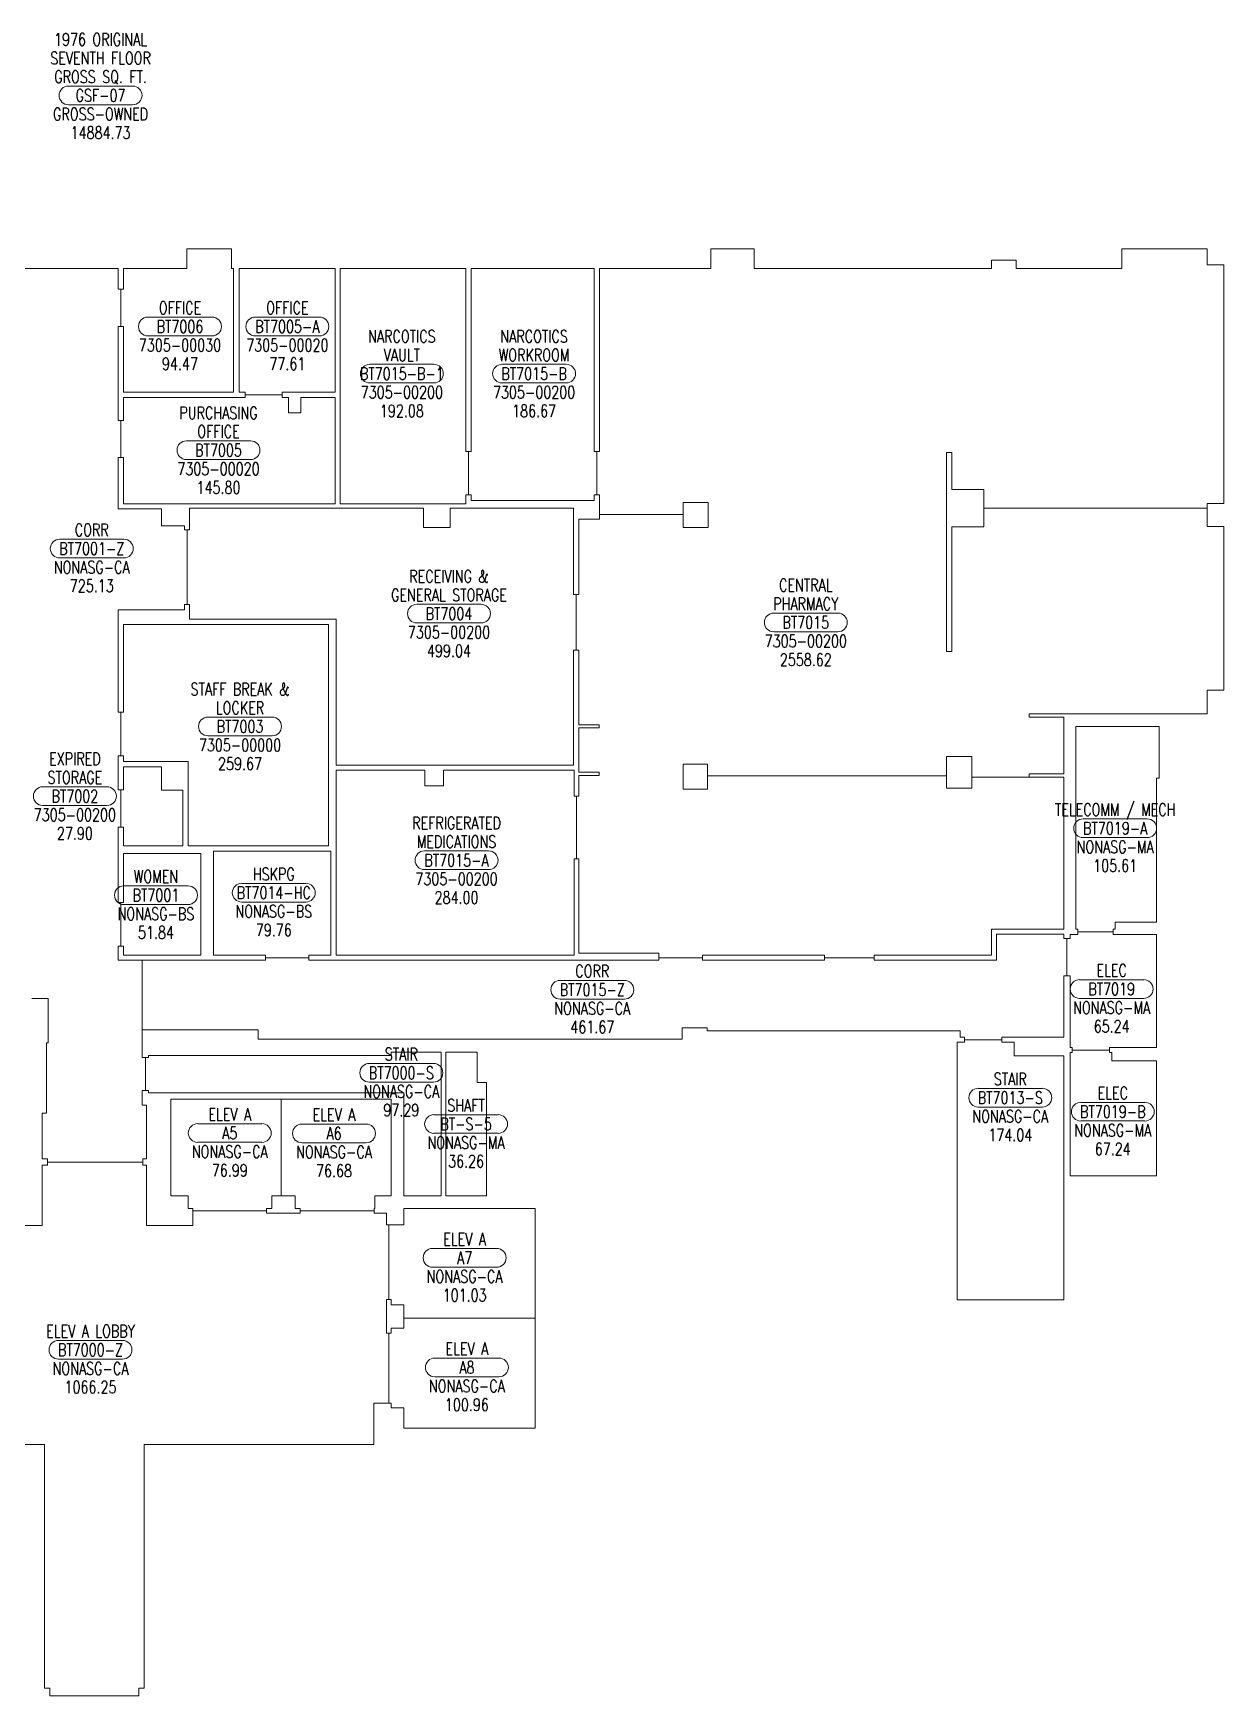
# Model space of a CAD drawing. Header units: inches. Extents: x 3926 to 6107, y 18176 to 19781.
# Drawn here: x 4958 to 6107, y 18176 to 19781 of the extents above; entities that cross this region are included whole.
import ezdxf
from ezdxf.enums import TextEntityAlignment as Align

# ---------------------------------------------------------------- set-up
doc = ezdxf.new("R2010")
doc.units = ezdxf.units.IN
doc.header["$LTSCALE"] = 48
doc.header["$MEASUREMENT"] = 0
doc.layers.get('0').update_dxf_attribs({"lineweight": 9})
for name, color, linetype, lineweight in [('AREA', 3, 'Continuous', 9), ('AREA2', 1, 'Continuous', 9), ('COSTC', 7, 'Continuous', 9), ('PLINE2', 5, 'Continuous', 9), ('ROOMNA', 7, 'Continuous', 9), ('ROOMNO', 7, 'Continuous', 9), ('ROOMOV', 7, 'Continuous', 9)]:
    doc.layers.add(name, color=color, linetype=linetype, lineweight=lineweight)
doc.styles.get("Standard").update_dxf_attribs({"font": 'simplex.shx', "width": 0.75})

# ---------------------------------------------------------------- blocks, each defined once
blk = doc.blocks.new('ROOM')
at = {"layer": 'ROOMOV'}
for p, q in [((-31, 9), (31, 9)), ((31, -9), (-31, -9))]:
    blk.add_line(p, q, dxfattribs=at)
for centre, start, end in [((-31, 0), 90, 270), ((31, 0), 270, 90)]:
    blk.add_arc(centre, 9.04, start, end, dxfattribs=at)
at = {"color": 0, "width": 0.75, "flags": 1}
for tag, p in [('FLTYPE', (-60, -48)), ('FLFIN', (-60, -36)), ('USER1', (60, -48)), ('ICRA', (60, -36)), ('FLCOND', (-60, -60)), ('USER2', (60, -60)), ('WLFIN', (-60, -72)), ('SITE', (-24, -72)), ('UCODE', (24, -72)), ('USER3', (60, -72)), ('WLCOND', (-60, -96)), ('WLTYPE', (-60, -84)), ('BLDG', (-24, -84)), ('FLR', (-24, -96)), ('UDESC', (24, -84)), ('FCODE', (24, -96)), ('USER4', (60, -84)), ('USER5', (60, -96)), ('CLFIN', (-60, -108)), ('COSTCD', (-24, -108)), ('FDESC', (24, -108)), ('USER6', (60, -108)), ('CLTYPE', (-60, -120)), ('DEPTD', (-24, -120)), ('DIVISION', (24, -120)), ('USER7', (60, -120)), ('CLCOND', (-60, -132)), ('CLHT', (-60, -144)), ('CHDATE', (-24, -144)), ('RDES', (-24, -132)), ('CONTACT', (24, -132)), ('OCCUP', (24, -144)), ('USER8', (60, -132)), ('BLOCK', (60, -144)), ('BASE', (-60, -156)), ('CBACK', (-24, -156)), ('PRCONTACT', (24, -156)), ('BLOCK2', (60, -156))]:
    blk.add_attdef(tag, text='', height=6, dxfattribs=at).set_placement(p, align=Align.MIDDLE_CENTER)
at = {"layer": 'AREA', "width": 0.75}
blk.add_attdef('AREA', text='', height=12, dxfattribs=at).set_placement((0, -36), align=Align.MIDDLE_CENTER)
at = {"layer": 'AREA2', "width": 0.75}
blk.add_attdef('AREA2', text='', height=12, dxfattribs=at).set_placement((0, -36), align=Align.MIDDLE_CENTER)
at = {"layer": 'COSTC', "width": 0.75}
blk.add_attdef('COSTC', text='', height=12, dxfattribs=at).set_placement((0, -18), align=Align.MIDDLE_CENTER)
at = {"layer": 'ROOMNA', "width": 0.75}
for tag, p in [('RMNAA', (0, 54)), ('RMNAB', (0, 36)), ('RMNAC', (0, 18))]:
    blk.add_attdef(tag, text='', height=12, dxfattribs=at).set_placement(p, align=Align.MIDDLE_CENTER)
at = {"layer": 'ROOMNO', "width": 0.75}
blk.add_attdef('RMNU', text='', height=12, dxfattribs=at).set_placement((0, 0), align=Align.MIDDLE_CENTER)

msp = doc.modelspace()

# ---------------------------------------------------------------- linework, layer by layer
at = {"layer": 'PLINE2', "color": 6}
for points in [[(5044.7, 19554.2), (5044.7, 19534.2), (5042.2, 19534.2), (5042.2, 19498.2), (5044.7, 19498.2), (5044.7, 19434.7), (5151, 19434.7), (5151, 19554.2), (5149, 19554.2), (5149, 19573.2), (5106, 19573.2), (5106, 19554.2)], [(5484.5, 18893.3), (5562, 18893.3), (5562, 18891.3), (5562, 18891.3), (5562, 18888.8), (5604, 18888.8), (5604, 18891.3), (5721.9, 18891.3), (5721.9, 18888.8), (5769.9, 18888.8), (5769.9, 18891.3), (5883, 18891.3), (5883, 18916.5), (5953, 18916.5), (5953, 19063.2), (5864.1, 19063.2), (5864.1, 19052.5), (5839.8, 19052.5), (5839.8, 19064.5), (5609, 19064.5), (5609, 19051.7), (5585.5, 19051.7), (5585.5, 19075.7), (5609, 19075.7), (5609, 19064.5), (5839.8, 19064.5), (5839.8, 19083), (5864.1, 19083), (5864.1, 19063.2), (5919.5, 19063.2), (5919.5, 19066.3), (5953, 19066.3), (5953, 19121.1), (5919.5, 19121.1), (5919.5, 19124.2), (6091.5, 19124.2), (6091.5, 19147), (6107.5, 19147), (6107.5, 19305.2), (6091.5, 19305.2), (6091.5, 19322.7), (5875.7, 19322.7), (5875.7, 19304.7), (5845, 19304.7), (5845, 19184.5), (5839.8, 19184.5), (5839.8, 19376.7), (5845, 19376.7), (5845, 19340.7), (5875.7, 19340.7), (5875.7, 19322.7), (6091.5, 19322.7), (6091.5, 19327.2), (6107.5, 19327.2), (6107.5, 19557.7), (6091.5, 19557.7), (6091.5, 19573.2), (6009, 19573.2), (6009, 19554.2), (5907, 19554.2), (5907, 19562.2), (5883, 19562.2), (5883, 19554.2), (5654, 19554.2), (5654, 19573.2), (5612, 19573.2), (5612, 19554.2), (5504.5, 19554.2), (5504.5, 19377.6), (5502, 19377.6), (5502, 19335.6), (5504.5, 19335.6), (5504.5, 19316.6), (5585.5, 19316.6), (5585.5, 19328.2), (5609.5, 19328.2), (5609.5, 19304.3), (5585.5, 19304.3), (5585.5, 19316.6), (5504.5, 19316.6), (5504.5, 19312.3), (5484.5, 19312.3), (5484.5, 19239.6), (5482, 19239.6), (5482, 19185.8), (5484.5, 19185.8), (5484.5, 19113.8), (5504.2, 19113.8), (5504.2, 19110.7), (5484.5, 19110.7), (5484.5, 19068), (5504.2, 19068), (5504.2, 19064.8), (5484.5, 19064.8), (5484.5, 19044.8), (5482.2, 19044.8), (5482.2, 18984.3), (5484.5, 18984.3)], [(5249.2, 19554.2), (5156.5, 19554.2), (5156.5, 19434.7), (5162.2, 19434.7), (5162.2, 19432.1), (5198.2, 19432.1), (5198.2, 19434.7), (5249.2, 19434.7)], [(5375.5, 19327), (5375.5, 19335.6), (5378, 19335.6), (5378, 19377.6), (5375.5, 19377.6), (5375.5, 19554.2), (5254.2, 19554.2), (5254.2, 19327)], [(5499.5, 19330.1), (5499.5, 19335.6), (5502, 19335.6), (5502, 19377.6), (5499.5, 19377.6), (5499.5, 19554.2), (5380.5, 19554.2), (5380.5, 19377.6), (5378, 19377.6), (5378, 19335.6), (5380.5, 19335.6), (5380.5, 19330.1)], [(5044.7, 19429.6), (5044.7, 19407.6), (5042.2, 19407.6), (5042.2, 19371.6), (5044.7, 19371.6), (5044.7, 19327), (5249.2, 19327), (5249.2, 19429.6), (5216.1, 19429.6), (5216.1, 19415), (5204.2, 19415), (5204.2, 19429.6), (5198.2, 19429.6), (5198.2, 19432.1), (5162.2, 19432.1), (5162.2, 19429.6)], [(5108.7, 19322.8), (5108.7, 19301.8), (5106.2, 19301.8), (5106.2, 19229.8), (5108.7, 19229.8), (5108.7, 19215.6), (5250.2, 19215.6), (5250.2, 19074.8), (5479.5, 19074.8), (5479.5, 19185.8), (5482, 19185.8), (5482, 19239.6), (5479.5, 19239.6), (5479.5, 19322.8), (5360.3, 19322.8), (5360.3, 19304.1), (5334.6, 19304.1), (5334.6, 19322.8)], [(5044.7, 19210.6), (5044.7, 19125.8), (5042.2, 19125.8), (5042.2, 19083.8), (5044.7, 19083.8), (5044.7, 19078.1), (5107.2, 19078.1), (5107.2, 18996.7), (5242.8, 18996.7), (5242.8, 19210.6)], [(6042.5, 19062.2), (6045, 19062.2), (6045, 19112.2), (5964.5, 19112.2), (5964.5, 18916.3), (5966.5, 18916.3), (5966.5, 18913.8), (6000.5, 18913.8), (6000.5, 18916.3), (6002.5, 18916.3), (6002.5, 18923.3), (6042.5, 18923.3)], [(5044.7, 19073), (5044.7, 19050.8), (5042.2, 19050.8), (5042.2, 19014.8), (5044.7, 19014.8), (5044.7, 18996.7), (5102.2, 18996.7), (5102.2, 19050.7), (5081.7, 19050.7), (5081.7, 19073)], [(5480, 19069.8), (5480, 19044.8), (5482.2, 19044.8), (5482.2, 18984.3), (5480, 18984.3), (5480, 18891.3), (5250.1, 18891.3), (5250.1, 19069.8), (5336, 19069.8), (5336, 19054.7), (5354, 19054.7), (5354, 19069.8)], [(5044.7, 18891.3), (5044.7, 18900.1), (5042.2, 18900.1), (5042.2, 18942.1), (5044.7, 18942.1), (5044.7, 18989.5), (5119.7, 18989.5), (5119.7, 18891.3)], [(5131.7, 18891.3), (5182, 18891.3), (5182, 18888.8), (5224, 18888.8), (5224, 18891.3), (5245.1, 18891.3), (5245.1, 18991.7), (5131.7, 18991.7)], [(5063, 18819.2), (5063, 18886.3), (5182, 18886.3), (5182, 18888.8), (5224, 18888.8), (5224, 18886.3), (5562, 18886.3), (5562, 18888.8), (5604, 18888.8), (5604, 18886.3), (5721.9, 18886.3), (5721.9, 18888.8), (5769.9, 18888.8), (5769.9, 18886.3), (5888, 18886.3), (5888, 18911.5), (5953, 18911.5), (5953, 18907.3), (5956, 18907.3), (5956, 18871.3), (5953, 18871.3), (5953, 18812.2), (5893, 18812.2), (5893, 18809.7), (5857, 18809.7), (5857, 18812.2), (5853, 18812.2), (5853, 18818.2), (5608.5, 18818.2), (5608.5, 18821.2), (5584.5, 18821.2), (5584.5, 18810.2), (5175, 18810.2), (5175, 18819.2)], [(6042.5, 18911.3), (6000.5, 18911.3), (6000.5, 18913.8), (5966.5, 18913.8), (5966.5, 18911.3), (5959, 18911.3), (5959, 18907.3), (5956, 18907.3), (5956, 18871.3), (5959, 18871.3), (5959, 18812.2), (5959, 18802.2), (5961.2, 18802.2), (5961.2, 18799.7), (5997.2, 18799.7), (5997.2, 18802.2), (6042.5, 18802.2)], [(5351.5, 18758.3), (5351.5, 18797.7), (5351.5, 18797.7), (5303.5, 18797.7), (5303.5, 18794.3), (5069, 18794.3), (5069, 18792.6), (5066, 18792.6), (5066, 18760.6), (5069, 18760.6), (5069, 18758.3), (5315.5, 18758.3), (5315.5, 18658.8), (5351.5, 18658.8)], [(5356, 18797.7), (5386.5, 18797.7), (5386.5, 18768.3), (5395.5, 18768.3), (5395.5, 18658.8), (5356, 18658.8)], [(5953, 18794.2), (5905, 18794.2), (5905, 18807.2), (5893, 18807.2), (5893, 18809.7), (5857, 18809.7), (5857, 18807.2), (5850, 18807.2), (5850, 18558.7), (5953, 18558.7), (5953, 18678.2), (5953, 18678.2)], [(6042.5, 18789.2), (5999.5, 18789.2), (5999.5, 18797.2), (5997.2, 18797.2), (5997.2, 18799.7), (5961.2, 18799.7), (5961.2, 18797.2), (5959, 18797.2), (5959, 18678.2), (6042.5, 18678.2)], [(5197, 18752.3), (5090.5, 18752.3), (5090.5, 18658.8), (5107.2, 18658.8), (5107.2, 18646.8), (5111.7, 18646.8), (5111.7, 18644.6), (5183, 18644.6), (5183, 18646.8), (5188, 18646.8), (5188, 18658.8), (5197, 18658.8)], [(5303.5, 18752.3), (5197, 18752.3), (5197, 18658.8), (5210.5, 18658.8), (5210.5, 18646.8), (5215.5, 18646.8), (5215.5, 18644.6), (5287, 18644.6), (5287, 18646.8), (5287.5, 18646.8), (5287.5, 18658.8), (5303.5, 18658.8)], [(5442.5, 18646.8), (5315.5, 18646.8), (5315.5, 18630.8), (5303.5, 18630.8), (5301.2, 18630.8), (5301.2, 18558.8), (5303.5, 18558.8), (5303.5, 18553.8), (5315.5, 18553.8), (5315.5, 18540.8), (5442.5, 18540.8)], [(5442.5, 18540.8), (5315.5, 18540.8), (5315.5, 18531.3), (5303.5, 18531.3), (5303.5, 18526.3), (5301.2, 18526.3), (5301.2, 18458.8), (5303.5, 18458.8), (5303.5, 18454.3), (5315.5, 18454.3), (5315.5, 18434.8), (5442.5, 18434.8)]]:
    msp.add_lwpolyline(points, close=True, dxfattribs=at)
for points in [[(4689.1, 19554.2), (5039.7, 19554.2), (5039.7, 19534.2), (5042.2, 19534.2), (5042.2, 19498.2), (5039.7, 19498.2), (5039.7, 19407.6), (5042.2, 19407.6), (5042.2, 19371.6), (5039.7, 19371.6), (5039.7, 19322.3), (5081.7, 19322.3), (5081.7, 19305.8), (5103.7, 19305.8), (5103.7, 19301.8), (5106.2, 19301.8), (5106.2, 19229.8), (5103.7, 19229.8), (5103.7, 19224.8), (5039.7, 19224.8), (5039.7, 19125.8), (5042.2, 19125.8), (5042.2, 19083.8), (5039.7, 19083.8), (5039.7, 19050.8), (5042.2, 19050.8), (5042.2, 19014.8), (5039.7, 19014.8), (5039.7, 18942.1), (5042.2, 18942.1), (5042.2, 18900.1), (5039.7, 18900.1), (5039.7, 18886.3), (5063, 18886.3), (5063, 18792.6), (5066, 18792.6), (5066, 18760.6), (5063, 18760.6), (5063, 18746.6), (5067.2, 18746.6), (5067.2, 18694.6), (5063.5, 18694.6), (5063.5, 18691.6), (4971.5, 18691.6), (4971.5, 18694.6), (4966.2, 18694.6), (4966.2, 18738.8), (4970.5, 18738.8), (4970.5, 18806.7), (4972, 18806.7), (4972, 18849.3), (4956.2, 18849.3)], [(4746.7, 18418.8), (4968.7, 18418.8), (4968.7, 18183.8), (4973.7, 18183.8), (4973.7, 18176.3), (5059.7, 18176.3), (5059.7, 18183.8), (5062.2, 18183.8), (5064.7, 18183.8), (5064.7, 18418.8), (5286.7, 18418.8), (5286.7, 18458.8), (5301.2, 18458.8), (5301.2, 18526.3), (5299, 18526.3), (5299, 18558.8), (5301.2, 18558.8), (5301.2, 18630.8), (5299, 18630.8), (5299, 18642.3), (5287, 18642.3), (5287, 18644.6), (5215.5, 18644.6), (5215.5, 18642.3), (5183, 18642.3), (5183, 18644.6), (5111.7, 18644.6), (5111.7, 18630.3), (5067.2, 18630.3), (5067.2, 18688.6), (5063.5, 18688.6), (5063.5, 18691.6), (4971.5, 18691.6), (4971.5, 18688.6), (4966.2, 18688.6), (4966.2, 18630.3), (4921.7, 18630.3)]]:
    msp.add_lwpolyline(points, dxfattribs=at)

# ---------------------------------------------------------------- block references
at = {"layer": 'ROOMNO'}
ref = msp.add_blockref('ROOM', (5022.7, 19721.3), dxfattribs=at)
ref.add_attrib('RMNU', 'GSF-07', dxfattribs={"height": 12, "width": 0.75}).set_placement((5022.7, 19721.3), align=Align.MIDDLE_CENTER)
ref.add_attrib('RMNAA', '1976 ORIGINAL', dxfattribs={"layer": 'ROOMNA', "height": 12, "width": 0.75}).set_placement((5022.7, 19775.3), align=Align.MIDDLE_CENTER)
ref.add_attrib('RMNAB', 'SEVENTH FLOOR', dxfattribs={"layer": 'ROOMNA', "height": 12, "width": 0.75}).set_placement((5022.7, 19757.3), align=Align.MIDDLE_CENTER)
ref.add_attrib('RMNAC', 'GROSS SQ. FT.', dxfattribs={"layer": 'ROOMNA', "height": 12, "width": 0.75}).set_placement((5022.7, 19739.3), align=Align.MIDDLE_CENTER)
ref.add_attrib('COSTC', 'GROSS-OWNED', dxfattribs={"layer": 'COSTC', "height": 12, "width": 0.75}).set_placement((5022.7, 19703.3), align=Align.MIDDLE_CENTER)
ref.add_attrib('AREA', '14884.73', dxfattribs={"layer": 'AREA', "height": 12, "width": 0.75}).set_placement((5022.7, 19685.3), align=Align.MIDDLE_CENTER)
at = {"layer": 'ROOMNO', "color": 2}
ref = msp.add_blockref('ROOM', (5099.4, 19498.2), dxfattribs=at)
ref.add_attrib('RMNU', 'BT7006', dxfattribs={"height": 12, "width": 0.75}).set_placement((5099.4, 19498.2), align=Align.MIDDLE_CENTER)
ref.add_attrib('RMNAC', 'OFFICE', dxfattribs={"layer": 'ROOMNA', "height": 12, "width": 0.75}).set_placement((5099.4, 19516.2), align=Align.MIDDLE_CENTER)
ref.add_attrib('COSTC', '7305-00030', dxfattribs={"layer": 'COSTC', "height": 12, "width": 0.75}).set_placement((5099.4, 19480.2), align=Align.MIDDLE_CENTER)
ref.add_attrib('AREA2', '94.47', dxfattribs={"layer": 'AREA2', "height": 12, "width": 0.75}).set_placement((5099.4, 19462.2), align=Align.MIDDLE_CENTER)
ref = msp.add_blockref('ROOM', (5203.1, 19498.2), dxfattribs=at)
ref.add_attrib('RMNU', 'BT7005-A', dxfattribs={"height": 12, "width": 0.75}).set_placement((5203.1, 19498.2), align=Align.MIDDLE_CENTER)
ref.add_attrib('RMNAC', 'OFFICE', dxfattribs={"layer": 'ROOMNA', "height": 12, "width": 0.75}).set_placement((5203.1, 19516.2), align=Align.MIDDLE_CENTER)
ref.add_attrib('COSTC', '7305-00020', dxfattribs={"layer": 'COSTC', "height": 12, "width": 0.75}).set_placement((5203.1, 19480.2), align=Align.MIDDLE_CENTER)
ref.add_attrib('AREA2', '77.61', dxfattribs={"layer": 'AREA2', "height": 12, "width": 0.75}).set_placement((5203.1, 19462.2), align=Align.MIDDLE_CENTER)
ref = msp.add_blockref('ROOM', (5313.7, 19452.7), dxfattribs=at)
ref.add_attrib('RMNU', 'BT7015-B-1', dxfattribs={"height": 12, "width": 0.75}).set_placement((5313.7, 19452.7), align=Align.MIDDLE_CENTER)
ref.add_attrib('RMNAB', 'NARCOTICS', dxfattribs={"layer": 'ROOMNA', "height": 12, "width": 0.75}).set_placement((5313.7, 19488.7), align=Align.MIDDLE_CENTER)
ref.add_attrib('RMNAC', 'VAULT', dxfattribs={"layer": 'ROOMNA', "height": 12, "width": 0.75}).set_placement((5313.7, 19470.7), align=Align.MIDDLE_CENTER)
ref.add_attrib('COSTC', '7305-00200', dxfattribs={"layer": 'COSTC', "height": 12, "width": 0.75}).set_placement((5313.7, 19434.7), align=Align.MIDDLE_CENTER)
ref.add_attrib('AREA2', '192.08', dxfattribs={"layer": 'AREA2', "height": 12, "width": 0.75}).set_placement((5313.7, 19416.7), align=Align.MIDDLE_CENTER)
ref = msp.add_blockref('ROOM', (5441.4, 19452.7), dxfattribs=at)
ref.add_attrib('RMNU', 'BT7015-B', dxfattribs={"height": 12, "width": 0.75}).set_placement((5441.4, 19452.7), align=Align.MIDDLE_CENTER)
ref.add_attrib('RMNAB', 'NARCOTICS', dxfattribs={"layer": 'ROOMNA', "height": 12, "width": 0.75}).set_placement((5441.4, 19488.7), align=Align.MIDDLE_CENTER)
ref.add_attrib('RMNAC', 'WORKROOM', dxfattribs={"layer": 'ROOMNA', "height": 12, "width": 0.75}).set_placement((5441.4, 19470.7), align=Align.MIDDLE_CENTER)
ref.add_attrib('COSTC', '7305-00200', dxfattribs={"layer": 'COSTC', "height": 12, "width": 0.75}).set_placement((5441.4, 19434.7), align=Align.MIDDLE_CENTER)
ref.add_attrib('AREA2', '186.67', dxfattribs={"layer": 'AREA2', "height": 12, "width": 0.75}).set_placement((5441.4, 19416.7), align=Align.MIDDLE_CENTER)
ref = msp.add_blockref('ROOM', (5136.6, 19378.8), dxfattribs=at)
ref.add_attrib('RMNU', 'BT7005', dxfattribs={"height": 12, "width": 0.75}).set_placement((5136.6, 19378.8), align=Align.MIDDLE_CENTER)
ref.add_attrib('RMNAB', 'PURCHASING', dxfattribs={"layer": 'ROOMNA', "height": 12, "width": 0.75}).set_placement((5136.6, 19414.8), align=Align.MIDDLE_CENTER)
ref.add_attrib('RMNAC', 'OFFICE', dxfattribs={"layer": 'ROOMNA', "height": 12, "width": 0.75}).set_placement((5136.6, 19396.8), align=Align.MIDDLE_CENTER)
ref.add_attrib('COSTC', '7305-00020', dxfattribs={"layer": 'COSTC', "height": 12, "width": 0.75}).set_placement((5136.6, 19360.8), align=Align.MIDDLE_CENTER)
ref.add_attrib('AREA2', '145.80', dxfattribs={"layer": 'AREA2', "height": 12, "width": 0.75}).set_placement((5136.6, 19342.8), align=Align.MIDDLE_CENTER)
ref = msp.add_blockref('ROOM', (5014.2, 19283.8), dxfattribs=at)
ref.add_attrib('RMNU', 'BT7001-Z', dxfattribs={"height": 12, "width": 0.75}).set_placement((5014.2, 19283.8), align=Align.MIDDLE_CENTER)
ref.add_attrib('RMNAC', 'CORR', dxfattribs={"layer": 'ROOMNA', "height": 12, "width": 0.75}).set_placement((5014.2, 19301.8), align=Align.MIDDLE_CENTER)
ref.add_attrib('COSTC', 'NONASG-CA', dxfattribs={"layer": 'COSTC', "height": 12, "width": 0.75}).set_placement((5014.2, 19265.8), align=Align.MIDDLE_CENTER)
ref.add_attrib('AREA2', '725.13', dxfattribs={"layer": 'AREA2', "height": 12, "width": 0.75}).set_placement((5014.2, 19247.8), align=Align.MIDDLE_CENTER)
ref = msp.add_blockref('ROOM', (5359.2, 19221), dxfattribs=at)
ref.add_attrib('RMNU', 'BT7004', dxfattribs={"height": 12, "width": 0.75}).set_placement((5359.2, 19221), align=Align.MIDDLE_CENTER)
ref.add_attrib('RMNAB', 'RECEIVING &', dxfattribs={"layer": 'ROOMNA', "height": 12, "width": 0.75}).set_placement((5359.2, 19257), align=Align.MIDDLE_CENTER)
ref.add_attrib('RMNAC', 'GENERAL STORAGE', dxfattribs={"layer": 'ROOMNA', "height": 12, "width": 0.75}).set_placement((5359.2, 19239), align=Align.MIDDLE_CENTER)
ref.add_attrib('COSTC', '7305-00200', dxfattribs={"layer": 'COSTC', "height": 12, "width": 0.75}).set_placement((5359.2, 19203), align=Align.MIDDLE_CENTER)
ref.add_attrib('AREA2', '499.04', dxfattribs={"layer": 'AREA2', "height": 12, "width": 0.75}).set_placement((5359.2, 19185), align=Align.MIDDLE_CENTER)
ref = msp.add_blockref('ROOM', (5703.8, 19212.5), dxfattribs=at)
ref.add_attrib('RMNU', 'BT7015', dxfattribs={"height": 12, "width": 0.75}).set_placement((5703.8, 19212.5), align=Align.MIDDLE_CENTER)
ref.add_attrib('RMNAB', 'CENTRAL', dxfattribs={"layer": 'ROOMNA', "height": 12, "width": 0.75}).set_placement((5703.8, 19248.5), align=Align.MIDDLE_CENTER)
ref.add_attrib('RMNAC', 'PHARMACY', dxfattribs={"layer": 'ROOMNA', "height": 12, "width": 0.75}).set_placement((5703.8, 19230.5), align=Align.MIDDLE_CENTER)
ref.add_attrib('COSTC', '7305-00200', dxfattribs={"layer": 'COSTC', "height": 12, "width": 0.75}).set_placement((5703.8, 19194.5), align=Align.MIDDLE_CENTER)
ref.add_attrib('AREA2', '2558.62', dxfattribs={"layer": 'AREA2', "height": 12, "width": 0.75}).set_placement((5703.8, 19176.5), align=Align.MIDDLE_CENTER)
ref = msp.add_blockref('ROOM', (5157.4, 19112.1), dxfattribs=at)
ref.add_attrib('RMNU', 'BT7003', dxfattribs={"height": 12, "width": 0.75}).set_placement((5157.4, 19112.1), align=Align.MIDDLE_CENTER)
ref.add_attrib('RMNAB', 'STAFF BREAK &', dxfattribs={"layer": 'ROOMNA', "height": 12, "width": 0.75}).set_placement((5157.4, 19148.1), align=Align.MIDDLE_CENTER)
ref.add_attrib('RMNAC', 'LOCKER', dxfattribs={"layer": 'ROOMNA', "height": 12, "width": 0.75}).set_placement((5157.4, 19130.1), align=Align.MIDDLE_CENTER)
ref.add_attrib('COSTC', '7305-00000', dxfattribs={"layer": 'COSTC', "height": 12, "width": 0.75}).set_placement((5157.4, 19094.1), align=Align.MIDDLE_CENTER)
ref.add_attrib('AREA2', '259.67', dxfattribs={"layer": 'AREA2', "height": 12, "width": 0.75}).set_placement((5157.4, 19076.1), align=Align.MIDDLE_CENTER)
ref = msp.add_blockref('ROOM', (4997.9, 19044.8), dxfattribs=at)
ref.add_attrib('RMNU', 'BT7002', dxfattribs={"height": 12, "width": 0.75}).set_placement((4997.9, 19044.8), align=Align.MIDDLE_CENTER)
ref.add_attrib('RMNAB', 'EXPIRED', dxfattribs={"layer": 'ROOMNA', "height": 12, "width": 0.75}).set_placement((4997.9, 19080.8), align=Align.MIDDLE_CENTER)
ref.add_attrib('RMNAC', 'STORAGE', dxfattribs={"layer": 'ROOMNA', "height": 12, "width": 0.75}).set_placement((4997.9, 19062.8), align=Align.MIDDLE_CENTER)
ref.add_attrib('COSTC', '7305-00200', dxfattribs={"layer": 'COSTC', "height": 12, "width": 0.75}).set_placement((4997.9, 19026.8), align=Align.MIDDLE_CENTER)
ref.add_attrib('AREA2', '27.90', dxfattribs={"layer": 'AREA2', "height": 12, "width": 0.75}).set_placement((4997.9, 19008.8), align=Align.MIDDLE_CENTER)
ref = msp.add_blockref('ROOM', (6002.6, 19013.8), dxfattribs=at)
ref.add_attrib('RMNU', 'BT7019-A', dxfattribs={"height": 12, "width": 0.75}).set_placement((6002.6, 19013.8), align=Align.MIDDLE_CENTER)
ref.add_attrib('RMNAC', 'TELECOMM / MECH', dxfattribs={"layer": 'ROOMNA', "height": 12, "width": 0.75}).set_placement((6002.6, 19031.8), align=Align.MIDDLE_CENTER)
ref.add_attrib('COSTC', 'NONASG-MA', dxfattribs={"layer": 'COSTC', "height": 12, "width": 0.75}).set_placement((6002.6, 18995.8), align=Align.MIDDLE_CENTER)
ref.add_attrib('AREA2', '105.61', dxfattribs={"layer": 'AREA2', "height": 12, "width": 0.75}).set_placement((6002.6, 18977.8), align=Align.MIDDLE_CENTER)
ref = msp.add_blockref('ROOM', (5366.5, 18982.9), dxfattribs=at)
ref.add_attrib('RMNU', 'BT7015-A', dxfattribs={"height": 12, "width": 0.75}).set_placement((5366.5, 18982.9), align=Align.MIDDLE_CENTER)
ref.add_attrib('RMNAB', 'REFRIGERATED', dxfattribs={"layer": 'ROOMNA', "height": 12, "width": 0.75}).set_placement((5366.5, 19018.9), align=Align.MIDDLE_CENTER)
ref.add_attrib('RMNAC', 'MEDICATIONS', dxfattribs={"layer": 'ROOMNA', "height": 12, "width": 0.75}).set_placement((5366.5, 19000.9), align=Align.MIDDLE_CENTER)
ref.add_attrib('COSTC', '7305-00200', dxfattribs={"layer": 'COSTC', "height": 12, "width": 0.75}).set_placement((5366.5, 18964.9), align=Align.MIDDLE_CENTER)
ref.add_attrib('AREA2', '284.00', dxfattribs={"layer": 'AREA2', "height": 12, "width": 0.75}).set_placement((5366.5, 18946.9), align=Align.MIDDLE_CENTER)
ref = msp.add_blockref('ROOM', (5076.2, 18949.2), dxfattribs=at)
ref.add_attrib('RMNU', 'BT7001', dxfattribs={"height": 12, "width": 0.75}).set_placement((5076.2, 18949.2), align=Align.MIDDLE_CENTER)
ref.add_attrib('RMNAC', 'WOMEN', dxfattribs={"layer": 'ROOMNA', "height": 12, "width": 0.75}).set_placement((5076.2, 18967.2), align=Align.MIDDLE_CENTER)
ref.add_attrib('COSTC', 'NONASG-BS', dxfattribs={"layer": 'COSTC', "height": 12, "width": 0.75}).set_placement((5076.2, 18931.2), align=Align.MIDDLE_CENTER)
ref.add_attrib('AREA2', '51.84', dxfattribs={"layer": 'AREA2', "height": 12, "width": 0.75}).set_placement((5076.2, 18913.2), align=Align.MIDDLE_CENTER)
ref = msp.add_blockref('ROOM', (5190, 18951.6), dxfattribs=at)
ref.add_attrib('RMNU', 'BT7014-HC', dxfattribs={"height": 12, "width": 0.75}).set_placement((5190, 18951.6), align=Align.MIDDLE_CENTER)
ref.add_attrib('RMNAC', 'HSKPG', dxfattribs={"layer": 'ROOMNA', "height": 12, "width": 0.75}).set_placement((5190, 18969.6), align=Align.MIDDLE_CENTER)
ref.add_attrib('COSTC', 'NONASG-BS', dxfattribs={"layer": 'COSTC', "height": 12, "width": 0.75}).set_placement((5190, 18933.6), align=Align.MIDDLE_CENTER)
ref.add_attrib('AREA2', '79.76', dxfattribs={"layer": 'AREA2', "height": 12, "width": 0.75}).set_placement((5190, 18915.6), align=Align.MIDDLE_CENTER)
ref = msp.add_blockref('ROOM', (5497.6, 18857.9), dxfattribs=at)
ref.add_attrib('RMNU', 'BT7015-Z', dxfattribs={"height": 12, "width": 0.75}).set_placement((5497.6, 18857.9), align=Align.MIDDLE_CENTER)
ref.add_attrib('RMNAC', 'CORR', dxfattribs={"layer": 'ROOMNA', "height": 12, "width": 0.75}).set_placement((5497.6, 18875.9), align=Align.MIDDLE_CENTER)
ref.add_attrib('COSTC', 'NONASG-CA', dxfattribs={"layer": 'COSTC', "height": 12, "width": 0.75}).set_placement((5497.6, 18839.9), align=Align.MIDDLE_CENTER)
ref.add_attrib('AREA2', '461.67', dxfattribs={"layer": 'AREA2', "height": 12, "width": 0.75}).set_placement((5497.6, 18821.9), align=Align.MIDDLE_CENTER)
ref = msp.add_blockref('ROOM', (5999.2, 18858.6), dxfattribs=at)
ref.add_attrib('RMNU', 'BT7019', dxfattribs={"height": 12, "width": 0.75}).set_placement((5999.2, 18858.6), align=Align.MIDDLE_CENTER)
ref.add_attrib('RMNAC', 'ELEC', dxfattribs={"layer": 'ROOMNA', "height": 12, "width": 0.75}).set_placement((5999.2, 18876.6), align=Align.MIDDLE_CENTER)
ref.add_attrib('COSTC', 'NONASG-MA', dxfattribs={"layer": 'COSTC', "height": 12, "width": 0.75}).set_placement((5999.2, 18840.6), align=Align.MIDDLE_CENTER)
ref.add_attrib('AREA2', '65.24', dxfattribs={"layer": 'AREA2', "height": 12, "width": 0.75}).set_placement((5999.2, 18822.6), align=Align.MIDDLE_CENTER)
ref = msp.add_blockref('ROOM', (5313.2, 18777.7), dxfattribs=at)
ref.add_attrib('RMNU', 'BT7000-S', dxfattribs={"height": 12, "width": 0.75}).set_placement((5313.2, 18777.7), align=Align.MIDDLE_CENTER)
ref.add_attrib('RMNAC', 'STAIR', dxfattribs={"layer": 'ROOMNA', "height": 12, "width": 0.75}).set_placement((5313.2, 18795.7), align=Align.MIDDLE_CENTER)
ref.add_attrib('COSTC', 'NONASG-CA', dxfattribs={"layer": 'COSTC', "height": 12, "width": 0.75}).set_placement((5313.2, 18759.7), align=Align.MIDDLE_CENTER)
ref.add_attrib('AREA2', '97.29', dxfattribs={"layer": 'AREA2', "height": 12, "width": 0.75}).set_placement((5313.2, 18741.7), align=Align.MIDDLE_CENTER)
ref = msp.add_blockref('ROOM', (5901.3, 18753.7), dxfattribs=at)
ref.add_attrib('RMNU', 'BT7013-S', dxfattribs={"height": 12, "width": 0.75}).set_placement((5901.3, 18753.7), align=Align.MIDDLE_CENTER)
ref.add_attrib('RMNAC', 'STAIR', dxfattribs={"layer": 'ROOMNA', "height": 12, "width": 0.75}).set_placement((5901.3, 18771.7), align=Align.MIDDLE_CENTER)
ref.add_attrib('COSTC', 'NONASG-CA', dxfattribs={"layer": 'COSTC', "height": 12, "width": 0.75}).set_placement((5901.3, 18735.7), align=Align.MIDDLE_CENTER)
ref.add_attrib('AREA2', '174.04', dxfattribs={"layer": 'AREA2', "height": 12, "width": 0.75}).set_placement((5901.3, 18717.7), align=Align.MIDDLE_CENTER)
ref = msp.add_blockref('ROOM', (6000.3, 18740.2), dxfattribs=at)
ref.add_attrib('RMNU', 'BT7019-B', dxfattribs={"height": 12, "width": 0.75}).set_placement((6000.3, 18740.2), align=Align.MIDDLE_CENTER)
ref.add_attrib('RMNAC', 'ELEC', dxfattribs={"layer": 'ROOMNA', "height": 12, "width": 0.75}).set_placement((6000.3, 18758.2), align=Align.MIDDLE_CENTER)
ref.add_attrib('COSTC', 'NONASG-MA', dxfattribs={"layer": 'COSTC', "height": 12, "width": 0.75}).set_placement((6000.3, 18722.2), align=Align.MIDDLE_CENTER)
ref.add_attrib('AREA2', '67.24', dxfattribs={"layer": 'AREA2', "height": 12, "width": 0.75}).set_placement((6000.3, 18704.2), align=Align.MIDDLE_CENTER)
ref = msp.add_blockref('ROOM', (5375.7, 18728.3), dxfattribs=at)
ref.add_attrib('RMNU', 'BT-S-5', dxfattribs={"height": 12, "width": 0.75}).set_placement((5375.7, 18728.3), align=Align.MIDDLE_CENTER)
ref.add_attrib('RMNAC', 'SHAFT', dxfattribs={"layer": 'ROOMNA', "height": 12, "width": 0.75}).set_placement((5375.7, 18746.3), align=Align.MIDDLE_CENTER)
ref.add_attrib('COSTC', 'NONASG-MA', dxfattribs={"layer": 'COSTC', "height": 12, "width": 0.75}).set_placement((5375.7, 18710.3), align=Align.MIDDLE_CENTER)
ref.add_attrib('AREA2', '36.26', dxfattribs={"layer": 'AREA2', "height": 12, "width": 0.75}).set_placement((5375.7, 18692.3), align=Align.MIDDLE_CENTER)
ref = msp.add_blockref('ROOM', (5147.5, 18719.6), dxfattribs=at)
ref.add_attrib('RMNU', 'A5', dxfattribs={"height": 12, "width": 0.75}).set_placement((5147.5, 18719.6), align=Align.MIDDLE_CENTER)
ref.add_attrib('RMNAC', 'ELEV A', dxfattribs={"layer": 'ROOMNA', "height": 12, "width": 0.75}).set_placement((5147.5, 18737.6), align=Align.MIDDLE_CENTER)
ref.add_attrib('COSTC', 'NONASG-CA', dxfattribs={"layer": 'COSTC', "height": 12, "width": 0.75}).set_placement((5147.5, 18701.6), align=Align.MIDDLE_CENTER)
ref.add_attrib('AREA2', '76.99', dxfattribs={"layer": 'AREA2', "height": 12, "width": 0.75}).set_placement((5147.5, 18683.6), align=Align.MIDDLE_CENTER)
ref = msp.add_blockref('ROOM', (5248.2, 18719.2), dxfattribs=at)
ref.add_attrib('RMNU', 'A6', dxfattribs={"height": 12, "width": 0.75}).set_placement((5248.2, 18719.2), align=Align.MIDDLE_CENTER)
ref.add_attrib('RMNAC', 'ELEV A', dxfattribs={"layer": 'ROOMNA', "height": 12, "width": 0.75}).set_placement((5248.2, 18737.2), align=Align.MIDDLE_CENTER)
ref.add_attrib('COSTC', 'NONASG-CA', dxfattribs={"layer": 'COSTC', "height": 12, "width": 0.75}).set_placement((5248.2, 18701.2), align=Align.MIDDLE_CENTER)
ref.add_attrib('AREA2', '76.68', dxfattribs={"layer": 'AREA2', "height": 12, "width": 0.75}).set_placement((5248.2, 18683.2), align=Align.MIDDLE_CENTER)
ref = msp.add_blockref('ROOM', (5374.3, 18599.1), dxfattribs=at)
ref.add_attrib('RMNU', 'A7', dxfattribs={"height": 12, "width": 0.75}).set_placement((5374.3, 18599.1), align=Align.MIDDLE_CENTER)
ref.add_attrib('RMNAC', 'ELEV A', dxfattribs={"layer": 'ROOMNA', "height": 12, "width": 0.75}).set_placement((5374.3, 18617.1), align=Align.MIDDLE_CENTER)
ref.add_attrib('COSTC', 'NONASG-CA', dxfattribs={"layer": 'COSTC', "height": 12, "width": 0.75}).set_placement((5374.3, 18581.1), align=Align.MIDDLE_CENTER)
ref.add_attrib('AREA2', '101.03', dxfattribs={"layer": 'AREA2', "height": 12, "width": 0.75}).set_placement((5374.3, 18563.1), align=Align.MIDDLE_CENTER)
ref = msp.add_blockref('ROOM', (5013, 18510.3), dxfattribs=at)
ref.add_attrib('RMNU', 'BT7000-Z', dxfattribs={"height": 12, "width": 0.75}).set_placement((5013, 18510.3), align=Align.MIDDLE_CENTER)
ref.add_attrib('RMNAC', 'ELEV A LOBBY', dxfattribs={"layer": 'ROOMNA', "height": 12, "width": 0.75}).set_placement((5013, 18528.3), align=Align.MIDDLE_CENTER)
ref.add_attrib('COSTC', 'NONASG-CA', dxfattribs={"layer": 'COSTC', "height": 12, "width": 0.75}).set_placement((5013, 18492.3), align=Align.MIDDLE_CENTER)
ref.add_attrib('AREA2', '1066.25', dxfattribs={"layer": 'AREA2', "height": 12, "width": 0.75}).set_placement((5013, 18474.3), align=Align.MIDDLE_CENTER)
ref = msp.add_blockref('ROOM', (5376.5, 18493.3), dxfattribs=at)
ref.add_attrib('RMNU', 'A8', dxfattribs={"height": 12, "width": 0.75}).set_placement((5376.5, 18493.3), align=Align.MIDDLE_CENTER)
ref.add_attrib('RMNAC', 'ELEV A', dxfattribs={"layer": 'ROOMNA', "height": 12, "width": 0.75}).set_placement((5376.5, 18511.3), align=Align.MIDDLE_CENTER)
ref.add_attrib('COSTC', 'NONASG-CA', dxfattribs={"layer": 'COSTC', "height": 12, "width": 0.75}).set_placement((5376.5, 18475.3), align=Align.MIDDLE_CENTER)
ref.add_attrib('AREA2', '100.96', dxfattribs={"layer": 'AREA2', "height": 12, "width": 0.75}).set_placement((5376.5, 18457.3), align=Align.MIDDLE_CENTER)

doc.saveas('drawing.dxf')
